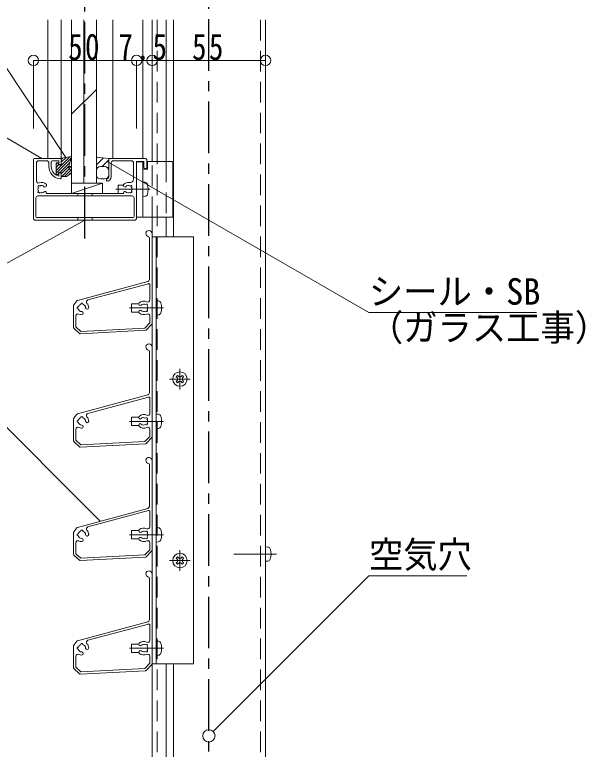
# Model space of a CAD drawing. Units: millimetres at full size, sheet at 1:5. Extents: x -1050 to 1050, y -742 to 742.
# Drawn here: x -674 to -397.7, y -220.8 to 135.4 of the extents above; entities that cross this region are included whole.
import ezdxf
from ezdxf.enums import TextEntityAlignment as Align

# ---------------------------------------------------------------- set-up
doc = ezdxf.new("R2010")
doc.units = ezdxf.units.MM
doc.header["$LTSCALE"] = 5
doc.linetypes.add('CHAIN1', pattern=[8, 5, -1, 1, -1])
doc.linetypes.add('DASHED2', pattern=[3, 2, -1])
doc.layers.add('0-0_通り芯', color=7, linetype='CHAIN1')
for name, color, linetype, lineweight in [('0-3_寸法', 54, 'Continuous', 20), ('0-4_手摺部材', 92, 'Continuous', 20), ('0-6_パネル', 4, 'Continuous', 20), ('0-7_ガラス', 6, 'Continuous', 20), ('0-8_その他', 11, 'Continuous', 20), ('0-9_文字', 3, 'Continuous', 20), ('0-A_支柱', 6, 'Continuous', 20), ('0-B_足元', 4, 'Continuous', 20)]:
    doc.layers.add(name, color=color, linetype=linetype, lineweight=lineweight)
doc.styles.add('ＭＳ ゴシック', font='')
doc.styles.get('ＭＳ ゴシック').set_extended_font_data('MS Gothic')

# ---------------------------------------------------------------- blocks, each defined once
blk = doc.blocks.new('dimension_origin')
at = {"color": 0, "linetype": 'Continuous', "lineweight": -2}
blk.add_circle((0, 0), 1.25, dxfattribs=at)

msp = doc.modelspace()

# ---------------------------------------------------------------- linework, layer by layer
at = {"layer": '0-0_通り芯'}
for p, q in [((-580, -411.793), (-580, 505.456)), ((-640, 26.923), (-640, 490))]:
    msp.add_line(p, q, dxfattribs=at)
at = {"layer": '0-0_通り芯', "linetype": 'Continuous'}
msp.add_line((-615, 64.206), (-612, 64.206), dxfattribs=at)
at = {"layer": '0-3_寸法'}
for p, q in [((-665, 80.232), (-665, 113.207)), ((-665, 113.207), (-615, 113.207)), ((-615, 80.232), (-615, 113.207)), ((-615, 113.207), (-607.5, 113.207)), ((-607.5, 113.207), (-552.5, 113.207))]:
    msp.add_line(p, q, dxfattribs=at)
at = {"layer": '0-4_手摺部材'}
for p, q in [((-658.003, 65.706), (-658.003, 132.854)), ((-651.5, 132.854), (-651.5, 65.706)), ((-626.5, 65.706), (-626.5, 132.854)), ((-612, 65.706), (-612, 132.854)), ((-665, 36.706), (-665, 64.706)), ((-664, 65.706), (-651.5, 65.706)), ((-662.5, 64.506), (-658.5, 64.506)), ((-655.8, 64.506), (-652.7, 64.506)), ((-652.7, 62.706), (-652.7, 64.506)), ((-651.5, 65.706), (-651.5, 63.206)), ((-628.5, 56.706), (-628.5, 65.706)), ((-628.5, 65.706), (-611, 65.706)), ((-626.3, 64.506), (-617.5, 64.506)), ((-615, 64.206), (-611.5, 64.206)), ((-615, 36.706), (-615, 64.206)), ((-612, 64.206), (-612, 37.206)), ((-611.5, 61.456), (-611.5, 64.206)), ((-610, 61.456), (-610, 64.706)), ((-609.8, 60.506), (-609.8, 64.206)), ((-663.5, 54.736), (-663.5, 63.506)), ((-657.5, 61.706), (-657.5, 63.506)), ((-656.3, 61.706), (-656.3, 64.006)), ((-652.7, 62.706), (-652, 62.706)), ((-627.3, 56.706), (-627.3, 63.506)), ((-616.5, 55.641), (-616.5, 63.506)), ((-652.7, 57.058), (-652.7, 58.706)), ((-652, 58.706), (-652.7, 58.706)), ((-651.5, 56.229), (-651.5, 58.206)), ((-612, 60.506), (-609.8, 60.506)), ((-629.5, 55.706), (-629.5, 54.906)), ((-610.881, 54.108), (-612, 54.206)), ((-612, 54.206), (-612, 47.206)), ((-658.7, 52.374), (-658.7, 53.072)), ((-624, 52.706), (-624, 48.706)), ((-621.3, 52.706), (-624, 52.706)), ((-621.3, 52.374), (-621.3, 53.072)), ((-663.8, 37.506), (-663.8, 46.506)), ((-662.8, 47.506), (-617.2, 47.506)), ((-658.7, 48.706), (-658.7, 49.038)), ((-624, 48.706), (-621.3, 48.706)), ((-616.2, 37.506), (-616.2, 46.506)), ((-610.881, 47.304), (-612, 47.206)), ((-616, 35.706), (-664, 35.706)), ((-616.7, 37.006), (-663.3, 37.006)), ((-615, 37.206), (-597.5, 37.206)), ((-605.5, 27.706), (-605.5, -179.293)), ((-604.381, -3.392), (-605.5, -3.294)), ((-617.5, -8.794), (-617.5, -4.794)), ((-613.974, -4.794), (-617.5, -4.794)), ((-613.974, -8.794), (-617.5, -8.794)), ((-604.381, -10.196), (-605.5, -10.294)), ((-595.195, -40.75), (-595.766, -40.159)), ((-595.195, -41.841), (-595.766, -42.432)), ((-595.195, -40.75), (-594.997, -41.296)), ((-595.195, -41.841), (-594.997, -41.296)), ((-594.545, -40.1), (-595.136, -39.53)), ((-594.545, -42.491), (-595.136, -43.062)), ((-594.545, -40.1), (-594, -40.299)), ((-594.545, -42.491), (-594, -42.293)), ((-593.455, -40.1), (-594, -40.299)), ((-593.455, -42.491), (-594, -42.293)), ((-593.455, -40.1), (-592.864, -39.53)), ((-593.455, -42.491), (-592.864, -43.062)), ((-592.805, -40.75), (-593.003, -41.296)), ((-592.805, -41.841), (-593.003, -41.296)), ((-592.805, -40.75), (-592.234, -40.159)), ((-592.805, -41.84), (-592.234, -42.431)), ((-617.5, -63.794), (-617.5, -59.794)), ((-613.974, -59.794), (-617.5, -59.794)), ((-604.381, -58.392), (-605.5, -58.294)), ((-613.974, -63.794), (-617.5, -63.794)), ((-604.381, -65.196), (-605.5, -65.294)), ((-604.381, -113.392), (-605.5, -113.294)), ((-617.5, -118.794), (-617.5, -114.794)), ((-613.974, -114.794), (-617.5, -114.794)), ((-613.974, -118.794), (-617.5, -118.794)), ((-604.381, -120.196), (-605.5, -120.294)), ((-595.195, -128.747), (-595.766, -128.157)), ((-594.545, -128.097), (-595.136, -127.527)), ((-594.545, -128.097), (-594, -128.296)), ((-593.455, -128.097), (-594, -128.296)), ((-593.455, -128.097), (-592.864, -127.527)), ((-592.805, -128.747), (-592.234, -128.157)), ((-595.195, -129.838), (-595.766, -130.429)), ((-595.195, -128.747), (-594.997, -129.293)), ((-595.195, -129.838), (-594.997, -129.293)), ((-594.545, -130.488), (-595.136, -131.059)), ((-594.545, -130.488), (-594, -130.29)), ((-593.455, -130.488), (-594, -130.29)), ((-593.455, -130.488), (-592.864, -131.059)), ((-592.805, -128.747), (-593.003, -129.293)), ((-592.805, -129.838), (-593.003, -129.293)), ((-592.805, -129.837), (-592.234, -130.429)), ((-617.5, -173.794), (-617.5, -169.794)), ((-613.974, -169.794), (-617.5, -169.794)), ((-604.381, -168.392), (-605.5, -168.294)), ((-613.974, -173.794), (-617.5, -173.794)), ((-604.381, -175.196), (-605.5, -175.294))]:
    msp.add_line(p, q, dxfattribs=at)
at = {"layer": '0-4_手摺部材', "linetype": 'CHAIN1'}
for p, q in [((-608.4, 50.706), (-625, 50.706)), ((-601.9, -6.794), (-618.5, -6.794)), ((-594, -36.296), (-594, -46.296)), ((-589, -41.296), (-599, -41.296)), ((-601.9, -61.794), (-618.5, -61.794)), ((-601.9, -116.794), (-618.5, -116.794)), ((-594, -124.293), (-594, -134.293)), ((-589, -129.293), (-599, -129.293)), ((-601.9, -171.794), (-618.5, -171.794))]:
    msp.add_line(p, q, dxfattribs=at)
at = {"layer": '0-4_手摺部材', "linetype": 'DASHED2'}
for p, q in [((-643.5, 48.706), (-643.5, 47.506)), ((-636.5, 47.506), (-636.5, 48.706)), ((-643.5, 37.006), (-643.5, 35.706)), ((-636.5, 35.706), (-636.5, 37.006))]:
    msp.add_line(p, q, dxfattribs=at)
at = {"layer": '0-4_手摺部材'}
for points in [[(-597.5, 37.206), (-597.5, 64.206), (-609.8, 64.206)], [(-658.7, 48.706), (-621.3, 48.706), (-621.3, 49.038)]]:
    msp.add_lwpolyline(points, dxfattribs=at)
msp.add_lwpolyline([(-607.5, -179.293), (-607.5, 27.706), (-587.5, 27.706), (-587.5, -179.293)], close=True, dxfattribs=at)
for centre in [(-594, -41.296), (-594, -129.293)]:
    msp.add_circle(centre, 3.5, dxfattribs=at)
for centre, radius, start, end in [((-664, 64.706), 1, 90, 180), ((-662.5, 63.506), 1, 90, 180), ((-658.5, 63.506), 1, 0, 90), ((-655.8, 64.006), 0.5, 90, 180), ((-626.3, 63.506), 1, 90, 180), ((-617.5, 63.506), 1, 0, 90), ((-611, 64.706), 1, 0, 90), ((-651.5, 61.706), 6, 180, 264.78409), ((-651.5, 61.706), 4.8, 180, 255.52249), ((-652, 63.206), 0.5, 270, 360), ((-610.75, 61.456), 0.75, 180, 360), ((-652, 58.206), 0.5, 0, 90), ((-662.5, 54.736), 1, 180, 290.41621), ((-661, 50.706), 3.3, 45.81561, 110.41621), ((-652, 56.229), 0.5, 264.78409, 360), ((-629.5, 56.706), 1, 270, 360), ((-629.3, 54.906), 0.2, 180, 270), ((-629.3, 56.706), 2, 270, 360), ((-619, 50.706), 3.3, 80.79311, 134.18439), ((-618.2, 55.641), 1.7, 260.79311, 360), ((-610.994, 52.813), 1.3, 15.88085, 85), ((-661, 50.706), 1.8, 150.9671, 209.0329), ((-662.273, 51.979), 0.5, 37.01643, 232.98355), ((-661, 50.706), 1.8, 44.28012, 119.03288), ((-659.289, 52.374), 0.589, 224.28012, 360), ((-620.711, 52.374), 0.589, 180, 315.71988), ((-619, 50.706), 1.8, 60.96712, 135.71988), ((-617.727, 51.979), 0.5, 307.01645, 142.98357), ((-619, 50.706), 1.8, 330.9671, 29.0329), ((-618.4, 50.706), 9, 344.11915, 15.88085), ((-662.8, 46.506), 1, 90, 180), ((-662.273, 49.433), 0.5, 127.01645, 322.98357), ((-661, 50.706), 1.8, 240.96712, 315.71988), ((-659.289, 49.038), 0.589, 0, 135.71988), ((-620.711, 49.038), 0.589, 44.28012, 180), ((-619, 50.706), 1.8, 224.28012, 299.03288), ((-617.727, 49.433), 0.5, 217.01643, 52.98355), ((-617.2, 46.506), 1, 0, 90), ((-610.994, 48.599), 1.3, 275, 344.11915), ((-664, 36.706), 1, 180, 270), ((-663.3, 37.506), 0.5, 180, 270), ((-616.7, 37.506), 0.5, 270, 360), ((-616, 36.706), 1, 270, 360), ((-604.494, -4.687), 1.3, 15.88085, 85), ((-611.9, -6.794), 9, 344.11915, 15.88085), ((-604.494, -8.901), 1.3, 275, 344.11915), ((-594, -41.296), 2.1, 122.7575, 147.2425), ((-594, -41.296), 2.1, 212.7575, 237.2425), ((-594, -41.296), 2.1, 32.7575, 57.2425), ((-594, -41.296), 2.1, 302.7575, 327.25394), ((-604.494, -59.687), 1.3, 15.88085, 85), ((-611.9, -61.794), 9, 344.11915, 15.88085), ((-604.494, -63.901), 1.3, 275, 344.11915), ((-604.494, -114.687), 1.3, 15.88085, 85), ((-611.9, -116.794), 9, 344.11915, 15.88085), ((-604.494, -118.901), 1.3, 275, 344.11915), ((-594, -129.293), 2.1, 122.7575, 147.2425), ((-594, -129.293), 2.1, 32.7575, 57.2425), ((-594, -129.293), 2.1, 212.7575, 237.2425), ((-594, -129.293), 2.1, 302.7575, 327.25394), ((-604.494, -169.687), 1.3, 15.88085, 85), ((-611.9, -171.794), 9, 344.11915, 15.88085), ((-604.494, -173.901), 1.3, 275, 344.11915)]:
    msp.add_arc(centre, radius, start, end, dxfattribs=at)
at = {"layer": '0-6_パネル'}
for p, q in [((-607.5, 29.206), (-607.5, -14.301)), ((-608.8, 27.228), (-608.8, 6.972)), ((-643.636, -3.192), (-609.54, 6.006)), ((-638.557, -2.961), (-609.23, 4.95)), ((-608.6, 4.468), (-608.6, -2.937)), ((-645.397, -5.32), (-643.903, -3.37)), ((-645.5, -16.24), (-645.5, -5.625)), ((-644.4, -15.983), (-644.4, -10.652)), ((-608.6, -10.652), (-608.6, -14.061)), ((-610.995, -16.583), (-608.6, -14.061)), ((-645.344, -16.603), (-642.656, -19.157)), ((-644.4, -15.983), (-642.085, -18.182)), ((-642.286, -19.294), (-610.699, -17.669)), ((-642.085, -18.182), (-610.995, -16.583)), ((-610.363, -17.514), (-607.637, -14.645)), ((-608.8, -27.772), (-608.8, -48.028)), ((-607.5, -25.794), (-607.5, -69.301)), ((-643.636, -58.192), (-609.54, -48.994)), ((-638.557, -57.961), (-609.23, -50.05)), ((-608.6, -50.532), (-608.6, -57.937)), ((-645.397, -60.32), (-643.903, -58.37)), ((-645.5, -71.24), (-645.5, -60.625)), ((-644.4, -70.983), (-644.4, -65.652)), ((-608.6, -65.652), (-608.6, -69.061)), ((-644.4, -70.983), (-642.085, -73.182)), ((-610.995, -71.583), (-608.6, -69.061)), ((-610.363, -72.514), (-607.637, -69.645)), ((-645.344, -71.603), (-642.656, -74.157)), ((-642.286, -74.294), (-610.699, -72.669)), ((-642.085, -73.182), (-610.995, -71.583)), ((-607.5, -80.794), (-607.5, -124.301)), ((-608.8, -82.772), (-608.8, -103.028)), ((-643.636, -113.192), (-609.54, -103.994)), ((-638.557, -112.961), (-609.23, -105.05)), ((-608.6, -105.532), (-608.6, -112.937)), ((-645.397, -115.32), (-643.903, -113.37)), ((-645.5, -126.24), (-645.5, -115.625)), ((-644.4, -125.983), (-644.4, -120.652)), ((-608.6, -120.652), (-608.6, -124.061)), ((-610.995, -126.583), (-608.6, -124.061)), ((-610.363, -127.514), (-607.637, -124.645)), ((-645.344, -126.603), (-642.656, -129.157)), ((-644.4, -125.983), (-642.085, -128.182)), ((-642.286, -129.294), (-610.699, -127.669)), ((-642.085, -128.182), (-610.995, -126.583)), ((-608.8, -137.771), (-608.8, -158.028)), ((-607.5, -135.794), (-607.5, -179.3)), ((-643.636, -168.191), (-609.54, -158.993)), ((-638.557, -167.96), (-609.23, -160.049)), ((-608.6, -160.532), (-608.6, -167.936)), ((-645.5, -181.24), (-645.5, -170.624)), ((-645.397, -170.32), (-643.903, -168.37)), ((-644.4, -180.982), (-644.4, -175.651)), ((-608.6, -175.651), (-608.6, -179.061)), ((-645.344, -181.602), (-642.656, -184.156)), ((-644.4, -180.982), (-642.085, -183.181)), ((-642.085, -183.181), (-610.995, -181.582)), ((-610.995, -181.582), (-608.6, -179.061)), ((-610.363, -182.514), (-607.637, -179.645)), ((-642.286, -184.293), (-610.699, -182.668))]:
    msp.add_line(p, q, dxfattribs=at)
for centre, radius, start, end in [((-609, 29.206), 1.5, 0, 261.37307), ((-609.3, 27.228), 0.5, 0, 81.37307), ((-609.8, 6.972), 1, 285.09648, 360), ((-609.1, 4.468), 0.5, 0, 105.09648), ((-643.506, -3.674), 0.5, 105.09648, 142.54824), ((-638.296, -3.926), 1, 105.09648, 221.83711), ((-611.5, -6.794), 3.3, 63.77735, 132.89536), ((-609.6, -2.937), 1, 243.77735, 360), ((-645, -5.625), 0.5, 142.54824, 180), ((-643.3, -6.794), 0.5, 82.01644, 277.98356), ((-641.5, -6.794), 1.8, 105.96711, 164.03289), ((-641.5, -4.994), 0.5, 352.01644, 187.98356), ((-641.5, -6.794), 1.8, 2.10464, 74.03289), ((-638.952, -6.701), 0.75, 182.10464, 2.10464), ((-641.5, -6.794), 3.3, 2.10464, 41.83711), ((-613.236, -4.926), 0.75, 132.89536, 312.89536), ((-611.5, -6.794), 1.8, 60.96711, 132.89536), ((-610.227, -5.521), 0.5, 307.01644, 142.98356), ((-611.5, -6.794), 1.8, 330.96711, 29.03289), ((-643.4, -10.652), 1, 63.77735, 180), ((-641.5, -6.794), 1.8, 195.96711, 267.89536), ((-641.5, -6.794), 3.3, 243.77735, 267.89536), ((-641.594, -9.343), 0.75, 267.89536, 87.89536), ((-613.236, -8.662), 0.75, 47.10464, 227.10464), ((-611.5, -6.794), 3.3, 227.10464, 296.22265), ((-611.5, -6.794), 1.8, 227.10464, 299.03289), ((-610.227, -8.067), 0.5, 217.01644, 52.98356), ((-609.6, -10.652), 1, 0, 116.22265), ((-645, -16.24), 0.5, 180, 226.47202), ((-610.725, -17.17), 0.5, 272.94405, 316.47202), ((-608, -14.301), 0.5, 316.47202, 360), ((-642.311, -18.794), 0.5, 226.47202, 272.94405), ((-609, -25.794), 1.5, 0, 261.37307), ((-609.3, -27.772), 0.5, 0, 81.37307), ((-609.8, -48.028), 1, 285.09648, 360), ((-609.1, -50.532), 0.5, 0, 105.09648), ((-645, -60.625), 0.5, 142.54824, 180), ((-643.506, -58.674), 0.5, 105.09648, 142.54824), ((-641.5, -61.794), 1.8, 105.96711, 164.03289), ((-641.5, -59.994), 0.5, 352.01644, 187.98356), ((-641.5, -61.794), 1.8, 2.10464, 74.03289), ((-638.296, -58.926), 1, 105.09648, 221.83711), ((-641.5, -61.794), 3.3, 2.10464, 41.83711), ((-613.236, -59.926), 0.75, 132.89536, 312.89536), ((-611.5, -61.794), 3.3, 63.77735, 132.89536), ((-611.5, -61.794), 1.8, 60.96711, 132.89536), ((-610.227, -60.521), 0.5, 307.01644, 142.98356), ((-609.6, -57.937), 1, 243.77735, 360), ((-643.3, -61.794), 0.5, 82.01644, 277.98356), ((-641.5, -61.794), 1.8, 195.96711, 267.89536), ((-641.594, -64.343), 0.75, 267.89536, 87.89536), ((-638.952, -61.701), 0.75, 182.10464, 2.10464), ((-613.236, -63.662), 0.75, 47.10464, 227.10464), ((-611.5, -61.794), 1.8, 227.10464, 299.03289), ((-610.227, -63.067), 0.5, 217.01644, 52.98356), ((-611.5, -61.794), 1.8, 330.96711, 29.03289), ((-643.4, -65.652), 1, 63.77735, 180), ((-641.5, -61.794), 3.3, 243.77735, 267.89536), ((-611.5, -61.794), 3.3, 227.10464, 296.22265), ((-609.6, -65.652), 1, 0, 116.22265), ((-608, -69.301), 0.5, 316.47202, 360), ((-645, -71.24), 0.5, 180, 226.47202), ((-642.311, -73.794), 0.5, 226.47202, 272.94405), ((-610.725, -72.17), 0.5, 272.94405, 316.47202), ((-609, -80.794), 1.5, 0, 261.37307), ((-609.3, -82.772), 0.5, 0, 81.37307), ((-609.8, -103.028), 1, 285.09648, 360), ((-609.1, -105.532), 0.5, 0, 105.09648), ((-643.506, -113.674), 0.5, 105.09648, 142.54824), ((-638.296, -113.926), 1, 105.09648, 221.83711), ((-611.5, -116.794), 3.3, 63.77735, 132.89536), ((-609.6, -112.937), 1, 243.77735, 360), ((-645, -115.625), 0.5, 142.54824, 180), ((-643.3, -116.794), 0.5, 82.01644, 277.98356), ((-641.5, -116.794), 1.8, 105.96711, 164.03289), ((-641.5, -116.794), 1.8, 195.96711, 267.89536), ((-641.5, -114.994), 0.5, 352.01644, 187.98356), ((-641.5, -116.794), 1.8, 2.10464, 74.03289), ((-638.952, -116.701), 0.75, 182.10464, 2.10464), ((-641.5, -116.794), 3.3, 2.10464, 41.83711), ((-613.236, -114.926), 0.75, 132.89536, 312.89536), ((-611.5, -116.794), 1.8, 60.96711, 132.89536), ((-610.227, -115.521), 0.5, 307.01644, 142.98356), ((-611.5, -116.794), 1.8, 330.96711, 29.03289), ((-643.4, -120.652), 1, 63.77735, 180), ((-641.5, -116.794), 3.3, 243.77735, 267.89536), ((-641.594, -119.343), 0.75, 267.89536, 87.89536), ((-613.236, -118.662), 0.75, 47.10464, 227.10464), ((-611.5, -116.794), 3.3, 227.10464, 296.22265), ((-611.5, -116.794), 1.8, 227.10464, 299.03289), ((-610.227, -118.067), 0.5, 217.01644, 52.98356), ((-609.6, -120.652), 1, 0, 116.22265), ((-608, -124.301), 0.5, 316.47202, 360), ((-645, -126.24), 0.5, 180, 226.47202), ((-610.725, -127.17), 0.5, 272.94405, 316.47202), ((-642.311, -128.794), 0.5, 226.47202, 272.94405), ((-609, -135.794), 1.5, 0, 261.37307), ((-609.3, -137.771), 0.5, 0, 81.37307), ((-609.8, -158.028), 1, 285.09648, 360), ((-609.1, -160.532), 0.5, 0, 105.09648), ((-645, -170.624), 0.5, 142.54824, 180), ((-643.506, -168.674), 0.5, 105.09648, 142.54824), ((-641.5, -171.794), 1.8, 105.96711, 164.03289), ((-641.5, -169.994), 0.5, 352.01644, 187.98356), ((-641.5, -171.794), 1.8, 2.10464, 74.03289), ((-638.296, -168.925), 1, 105.09648, 221.83711), ((-641.5, -171.794), 3.3, 2.10464, 41.83711), ((-613.236, -169.925), 0.75, 132.89536, 312.89536), ((-611.5, -171.794), 3.3, 63.77735, 132.89536), ((-611.5, -171.794), 1.8, 60.96711, 132.89536), ((-610.227, -170.521), 0.5, 307.01644, 142.98356), ((-609.6, -167.936), 1, 243.77735, 360), ((-611.5, -171.794), 1.8, 330.96711, 29.03289), ((-643.3, -171.794), 0.5, 82.01644, 277.98356), ((-641.5, -171.794), 1.8, 195.96711, 267.89536), ((-641.594, -174.342), 0.75, 267.89536, 87.89536), ((-638.952, -171.7), 0.75, 182.10464, 2.10464), ((-613.236, -173.662), 0.75, 47.10464, 227.10464), ((-611.5, -171.794), 3.3, 227.10464, 296.22265), ((-611.5, -171.794), 1.8, 227.10464, 299.03289), ((-610.227, -173.066), 0.5, 217.01644, 52.98356), ((-643.4, -175.651), 1, 63.77735, 180), ((-641.5, -171.794), 3.3, 243.77735, 267.89536), ((-609.6, -175.651), 1, 0, 116.22265), ((-645, -181.24), 0.5, 180, 226.47202), ((-608, -179.3), 0.5, 316.47202, 360), ((-642.311, -183.794), 0.5, 226.47202, 272.94405), ((-610.725, -182.169), 0.5, 272.94405, 316.47202)]:
    msp.add_arc(centre, radius, start, end, dxfattribs=at)
at = {"layer": '0-7_ガラス'}
for p, q in [((-646.5, 53.706), (-646.5, 132.854)), ((-640.5, 53.706), (-640.5, 132.854)), ((-634.5, 53.706), (-634.5, 132.854)), ((-646.5, 87.084), (-634.5, 99.084))]:
    msp.add_line(p, q, dxfattribs=at)
at = {"layer": '0-8_その他'}
for p, q in [((-654, 59.874), (-647.39, 66.484)), ((-654, 58.46), (-646.74, 65.72)), ((-651.5, 63.788), (-649.143, 66.145)), ((-651.5, 65.202), (-650.897, 65.806)), ((-651.5, 65.525), (-651.5, 62.506)), ((-646.61, 66.635), (-651.32, 65.724)), ((-647.886, 61.856), (-646.512, 66.488)), ((-628.5, 65.706), (-634.5, 66.206)), ((-634.5, 66.027), (-634.335, 66.192)), ((-634.5, 62.491), (-631.071, 65.92)), ((-631.75, 61.706), (-628.5, 64.956)), ((-654, 63.456), (-654, 57.956)), ((-652.8, 63.456), (-654, 63.456)), ((-654, 62.702), (-653.247, 63.456)), ((-654, 61.288), (-652.782, 62.506)), ((-652.8, 63.456), (-652.8, 62.506)), ((-652.8, 62.506), (-651.5, 62.506)), ((-652.14, 58.906), (-647.336, 63.709)), ((-651.5, 58.131), (-647.778, 61.854)), ((-651.261, 56.956), (-647.505, 60.712)), ((-648.1, 61.456), (-646.5, 59.456)), ((-646.6, 61.431), (-648.1, 61.456)), ((-646.6, 61.831), (-647.886, 61.856)), ((-646.783, 61.434), (-646.5, 61.717)), ((-646.5, 61.731), (-646.5, 61.531)), ((-630.5, 61.706), (-632.5, 61.706)), ((-628.95, 60.97), (-628.5, 61.42)), ((-652.8, 57.956), (-654, 57.956)), ((-653.09, 57.956), (-652.8, 58.245)), ((-652.8, 58.906), (-651.5, 58.906)), ((-652.8, 58.906), (-652.8, 57.956)), ((-651.5, 58.906), (-651.5, 57.106)), ((-649.847, 56.956), (-646.876, 59.926)), ((-649, 56.956), (-646.5, 58.456)), ((-647.582, 57.806), (-646.5, 58.889)), ((-646.5, 58.456), (-646.5, 59.456)), ((-634.5, 57.706), (-634.5, 59.706)), ((-628.507, 59.877), (-628.5, 59.885)), ((-628.5, 59.706), (-628.5, 57.706)), ((-649, 56.956), (-651.35, 56.956)), ((-646.5, 48.706), (-631.5, 53.706)), ((-646.5, 53.706), (-646.5, 48.706)), ((-631.5, 53.706), (-646.5, 53.706)), ((-632.5, 55.706), (-630.5, 55.706)), ((-631.5, 48.706), (-631.5, 53.706))]:
    msp.add_line(p, q, dxfattribs=at)
for centre, radius, start, end in [((-651.3, 65.525), 0.2, 95.71059, 180), ((-646.6, 66.536), 0.1, 331.84892, 95.71059), ((-646.6, 61.731), 0.1, 0, 90), ((-646.6, 61.531), 0.1, 270, 360), ((-632.5, 59.706), 2, 90, 180), ((-630.5, 59.706), 2, 0, 90), ((-651.35, 57.106), 0.15, 180, 270), ((-632.5, 57.706), 2, 180, 270), ((-630.5, 57.706), 2, 270, 360)]:
    msp.add_arc(centre, radius, start, end, dxfattribs=at)
at = {"layer": '0-9_文字'}
for p, q in [((-647.5, 48.706), (-632.5, 48.706)), ((-646.5, 48.706), (-631.5, 48.706))]:
    msp.add_line(p, q, dxfattribs=at)
for points in [[(-649.218, 66.13), (-689.807, 126.994), (-769.807, 126.994)], [(-660.821, 65.706), (-690, 82.552), (-737.5, 82.552)], [(-629.305, 64.151), (-502.5, -9.084), (-421.25, -9.084)], [(-640, 35.706), (-690, 8.324), (-753.75, 8.324)], [(-632.565, -110.205), (-690, -52.77), (-786.25, -52.77)], [(-577.95, -212.102), (-502.5, -136.652), (-455, -136.652)]]:
    msp.add_lwpolyline(points, dxfattribs=at)
at = {"layer": '0-A_支柱'}
for p, q in [((-607.5, 132.854), (-607.5, 64.206)), ((-600.7, 132.854), (-600.7, 64.206)), ((-597.2, 132.854), (-597.2, 27.706)), ((-552.5, 132.854), (-552.5, -284.293)), ((-607.5, 106.471), (-607.5, 64.206)), ((-607.5, 37.206), (-607.5, -284.293)), ((-600.7, 37.206), (-600.7, 27.706)), ((-600.7, -179.293), (-600.7, -284.293)), ((-597.2, -179.293), (-597.2, -284.293))]:
    msp.add_line(p, q, dxfattribs=at)
at = {"layer": '0-A_支柱', "linetype": 'DASHED2'}
for p, q in [((-607.5, 37.206), (-607.5, 64.206)), ((-600.7, 64.206), (-600.7, 37.206))]:
    msp.add_line(p, q, dxfattribs=at)
at = {"layer": '0-A_支柱'}
msp.add_circle((-580, -214.293), 3, dxfattribs=at)
at = {"layer": '0-B_足元', "linetype": 'DASHED2'}
for p, q in [((-605, 132.854), (-605, -284.293)), ((-555, 132.854), (-555, -284.293))]:
    msp.add_line(p, q, dxfattribs=at)
at = {"layer": '0-B_足元'}
for p, q in [((-551.381, -122.713), (-552.5, -122.615)), ((-552.5, -122.615), (-552.5, -129.615)), ((-551.381, -129.517), (-552.5, -129.615))]:
    msp.add_line(p, q, dxfattribs=at)
at = {"layer": '0-B_足元', "linetype": 'CHAIN1'}
msp.add_line((-547.28, -126.115), (-567.895, -126.115), dxfattribs=at)
at = {"layer": '0-B_足元'}
for centre, radius, start, end in [((-551.494, -124.008), 1.3, 15.88085, 85), ((-558.9, -126.115), 9, 344.11915, 15.88085), ((-551.494, -128.222), 1.3, 275, 344.11915)]:
    msp.add_arc(centre, radius, start, end, dxfattribs=at)

# ---------------------------------------------------------------- block references
at = {"layer": '0-3_寸法', "xscale": 2, "yscale": 2, "rotation": 180}
for p in [(-665, 113.207), (-615, 113.207), (-607.5, 113.207)]:
    msp.add_blockref('dimension_origin', p, dxfattribs=at)
at = {"layer": '0-3_寸法', "xscale": 2, "yscale": 2}
for p in [(-615, 113.207), (-607.5, 113.207), (-552.5, 113.207)]:
    msp.add_blockref('dimension_origin', p, dxfattribs=at)

# ---------------------------------------------------------------- texts
at = {"layer": '0-3_寸法', "char_height": 12.83, "attachment_point": 7, "style": 'ＭＳ ゴシック'}
for s, insert in [('\\T1.17;\\W0.8;50', (-648.125, 113.207)), ('\\T1.18;\\W0.8;7.5', (-623.75, 113.207)), ('\\T1.17;\\W0.8;55', (-588.125, 113.207))]:
    msp.add_mtext(s, dxfattribs=dict(at, insert=insert))
at = {"layer": '0-9_文字', "style": 'ＭＳ ゴシック', "width": 0.95}
for s, p in [('シール・SB', (-502.5, -9.084)), ('（ガラス工事）', (-502.5, -26.584)), ('空気穴', (-502.5, -136.652))]:
    msp.add_text(s, height=12.83, dxfattribs=at).set_placement(p, align=Align.BOTTOM_LEFT)

doc.saveas('drawing.dxf')
